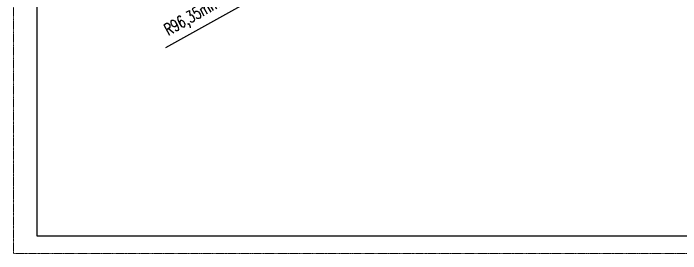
# Model space of a CAD drawing. Header units: millimetres. Extents: x 164 to 1139, y 316 to 1000.
# Drawn here: x 164 to 806, y 316 to 547 of the extents above; entities that cross this region are included whole.
import ezdxf

# ---------------------------------------------------------------- set-up
doc = ezdxf.new("R2010")
doc.units = ezdxf.units.MM
doc.linetypes.add('PHANTOM2', pattern=[1.25, 0.625, -0.125, 0.125, -0.125, 0.125, -0.125])
doc.layers.add('尺寸標注', color=1, linetype='Continuous', lineweight=30)
doc.layers.add('裝訂區域', color=6, linetype='PHANTOM2', lineweight=13)
doc.styles.add('DIM', font='txt.shx', dxfattribs={"width": 0.7, "bigfont": 'chineset.shx'})
doc.dimstyles.new('mm+in(开孔纸尺寸)', dxfattribs={"dimscale": 3, "dimtxt": 3.8, "dimasz": 2, "dimexe": 1.25, "dimexo": 0.625, "dimgap": 2, "dimtad": 1, "dimtxsty": 'DIM', "dimcen": 0, "dimclrd": 256, "dimclre": 256, "dimclrt": 3, "dimadec": 0, "dimazin": 0, "dimtfac": 1, "dimtmove": 0, "dimatfit": 1, "dimfxl": 1, "dimlwd": -1, "dimarcsym": 0})

# ---------------------------------------------------------------- blocks, each defined once
blk = doc.blocks.new('*D29')
at = {"layer": 'Defpoints', "color": 0}
for p in [(551.87, 648.51), (467.78, 601.48)]:
    blk.add_point(p, dxfattribs=at)
at = {"layer": '尺寸標注'}
blk.add_line((310.76, 513.66), (462.54, 598.55), dxfattribs=at)
blk.add_solid([(463.03, 597.68), (462.06, 599.42), (467.78, 601.48)], dxfattribs=at)
at = {"layer": '尺寸標注', "color": 3, "insert": (370.76, 561.71), "char_height": 11.4, "attachment_point": 5, "rotation": 29.21842, "style": 'DIM'}
blk.add_mtext('R96,35mm [R3 13/16"]', dxfattribs=at)

msp = doc.modelspace()

# ---------------------------------------------------------------- linework, layer by layer
for p, q in [((186.602, 982.622), (186.602, 332.732)), ((186.602, 332.732), (1115.975, 332.732))]:
    msp.add_line(p, q)
at = {"layer": '裝訂區域'}
msp.add_lwpolyline([(163.908, 315.631), (1138.668, 315.631), (1138.668, 999.673), (163.908, 999.673)], close=True, dxfattribs=at)

# ---------------------------------------------------------------- dimensions: what is measured, and where the dimension line sits
at = {"layer": '尺寸標注'}
dim = msp.add_radius_dim(center=(551.871, 648.511), mpoint=(467.78, 601.479), dimstyle='mm+in(开孔纸尺寸)', override={"dimpost": 'mm', "dimtofl": 0}, dxfattribs=at)
dim.commit()
dim.dimension.update_dxf_attribs({"geometry": '*D29', "text_midpoint": (376.936, 550.669), "dimtype": 164})

doc.saveas('drawing.dxf')
